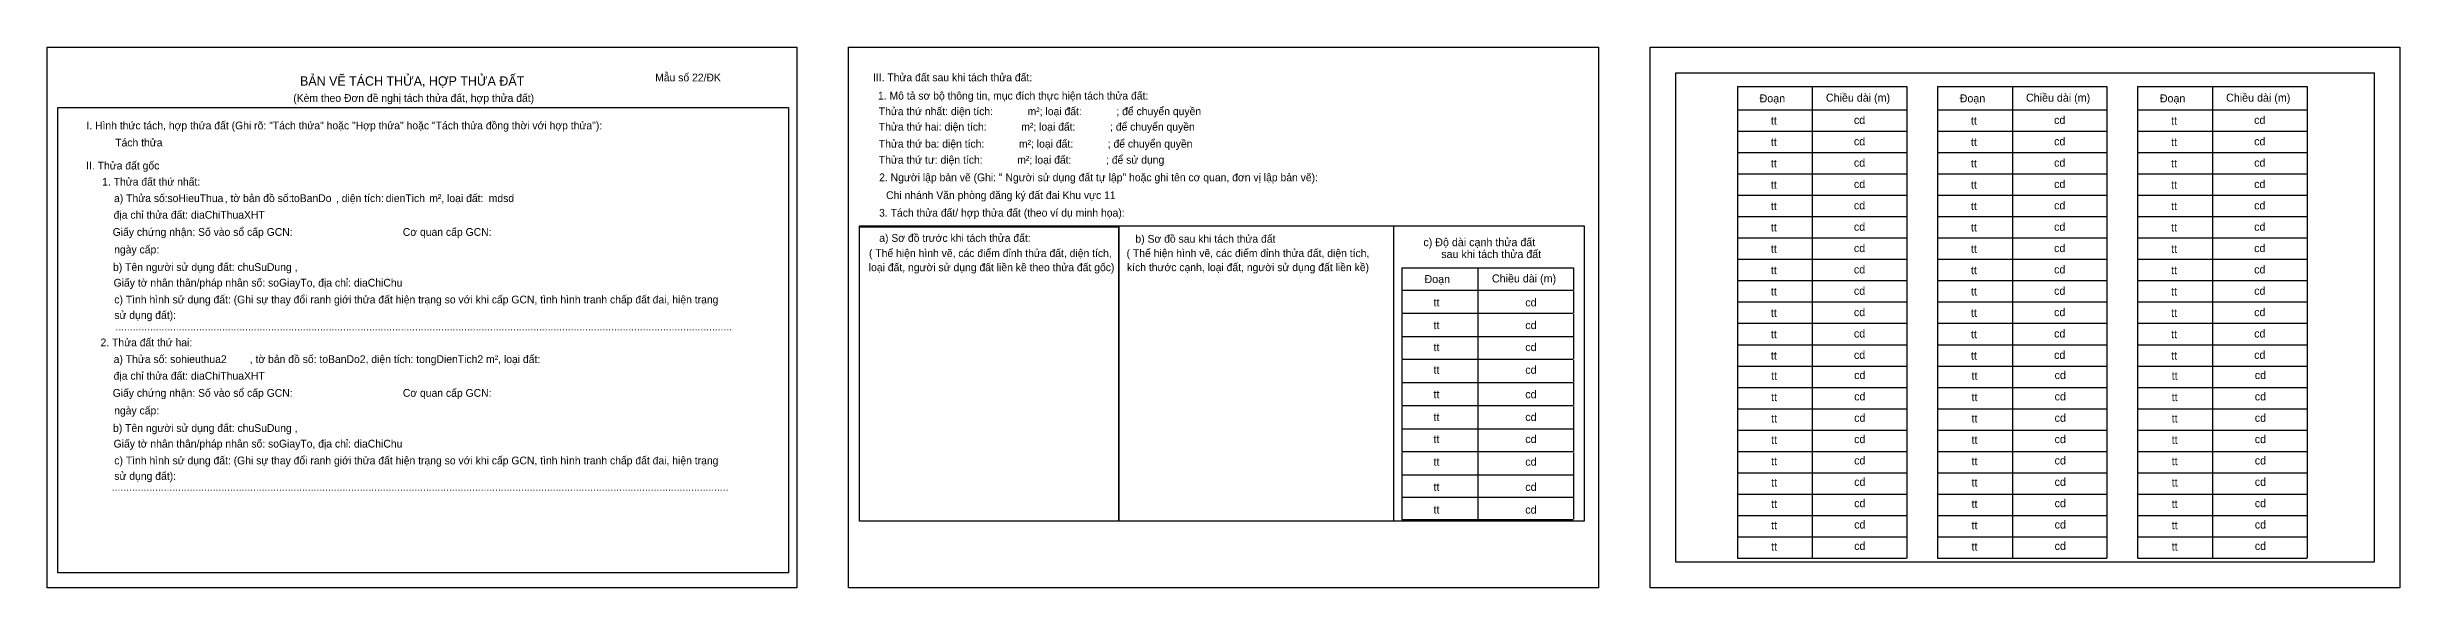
# Model space of a CAD drawing. Extents: x 559989 to 560142, y 2373644 to 2373668.
# Drawn here: x 559989 to 560080, y 2373647.3 to 2373668.2 of the extents above; entities that cross this region are included whole.
import ezdxf

# ---------------------------------------------------------------- set-up
doc = ezdxf.new("R2010")
doc.units = 0
for name, color, linetype in [('Level 24', 7, 'Continuous'), ('Level 25', 7, 'Continuous'), ('Level 56', 7, 'Continuous'), ('Level 60', 7, 'Continuous'), ('Level 61', 7, 'Continuous')]:
    doc.layers.add(name, color=color, linetype=linetype)

msp = doc.modelspace()

# ---------------------------------------------------------------- linework, layer by layer
at = {"layer": 'Level 24'}
msp.add_lwpolyline([(560030.496, 2373661.258), (560041.116, 2373661.258), (560041.116, 2373649.845), (560030.496, 2373649.845)], close=True, dxfattribs=at)
at = {"layer": 'Level 25'}
msp.add_lwpolyline([(560020.46, 2373661.218), (560030.496, 2373661.218), (560030.496, 2373649.845), (560020.46, 2373649.845)], close=True, dxfattribs=at)
at = {"layer": 'Level 60'}
for p, q in [((560054.416, 2373666.64), (560060.968, 2373666.64)), ((560054.416, 2373666.64), (560054.416, 2373648.413)), ((560057.31, 2373666.64), (560057.31, 2373648.413)), ((560060.968, 2373666.64), (560060.968, 2373648.413)), ((560062.155, 2373666.64), (560062.155, 2373648.413)), ((560062.155, 2373666.64), (560068.708, 2373666.64)), ((560065.05, 2373666.64), (560065.05, 2373648.413)), ((560068.708, 2373666.64), (560068.708, 2373648.413)), ((560069.895, 2373666.64), (560069.895, 2373648.413)), ((560069.895, 2373666.64), (560076.447, 2373666.64)), ((560072.79, 2373666.64), (560072.79, 2373648.413)), ((560076.447, 2373666.64), (560076.447, 2373648.413)), ((560054.42, 2373665.745), (560060.961, 2373665.745)), ((560062.159, 2373665.745), (560068.701, 2373665.745)), ((560069.899, 2373665.745), (560076.44, 2373665.745)), ((560054.42, 2373664.92), (560060.961, 2373664.92)), ((560054.42, 2373664.094), (560060.961, 2373664.094)), ((560062.159, 2373664.92), (560068.701, 2373664.92)), ((560062.159, 2373664.094), (560068.701, 2373664.094)), ((560069.899, 2373664.92), (560076.44, 2373664.92)), ((560069.899, 2373664.094), (560076.44, 2373664.094)), ((560054.42, 2373663.269), (560060.961, 2373663.269)), ((560062.159, 2373663.269), (560068.701, 2373663.269)), ((560069.899, 2373663.269), (560076.44, 2373663.269)), ((560054.42, 2373662.444), (560060.961, 2373662.444)), ((560062.159, 2373662.444), (560068.701, 2373662.444)), ((560069.899, 2373662.444), (560076.44, 2373662.444)), ((560054.42, 2373661.618), (560060.961, 2373661.618)), ((560062.159, 2373661.618), (560068.701, 2373661.618)), ((560069.899, 2373661.618), (560076.44, 2373661.618)), ((560054.42, 2373660.793), (560060.961, 2373660.793)), ((560062.159, 2373660.793), (560068.701, 2373660.793)), ((560069.899, 2373660.793), (560076.44, 2373660.793)), ((560041.438, 2373659.636), (560048.076, 2373659.636)), ((560041.438, 2373659.636), (560041.438, 2373658.768)), ((560044.371, 2373659.636), (560044.371, 2373658.768)), ((560048.081, 2373659.636), (560048.081, 2373658.768)), ((560054.42, 2373659.968), (560060.961, 2373659.968)), ((560062.159, 2373659.968), (560068.701, 2373659.968)), ((560069.899, 2373659.968), (560076.44, 2373659.968)), ((560041.438, 2373658.75), (560041.438, 2373657.883)), ((560041.442, 2373658.768), (560048.069, 2373658.768)), ((560044.371, 2373658.75), (560044.371, 2373657.883)), ((560048.081, 2373658.75), (560048.081, 2373657.883)), ((560054.42, 2373659.142), (560060.961, 2373659.142)), ((560062.159, 2373659.142), (560068.701, 2373659.142)), ((560069.899, 2373659.142), (560076.44, 2373659.142)), ((560041.438, 2373657.85), (560041.438, 2373656.983)), ((560041.442, 2373657.883), (560048.069, 2373657.883)), ((560044.371, 2373657.85), (560044.371, 2373656.983)), ((560048.081, 2373657.85), (560048.081, 2373656.983)), ((560054.42, 2373658.317), (560060.961, 2373658.317)), ((560062.159, 2373658.317), (560068.701, 2373658.317)), ((560069.899, 2373658.317), (560076.44, 2373658.317)), ((560041.438, 2373656.972), (560041.438, 2373656.105)), ((560041.442, 2373656.983), (560048.069, 2373656.983)), ((560044.371, 2373656.972), (560044.371, 2373656.105)), ((560048.081, 2373656.972), (560048.081, 2373656.105)), ((560054.42, 2373657.492), (560060.961, 2373657.492)), ((560062.159, 2373657.492), (560068.701, 2373657.492)), ((560069.899, 2373657.492), (560076.44, 2373657.492)), ((560041.438, 2373656.072), (560041.438, 2373655.204)), ((560041.442, 2373656.105), (560048.069, 2373656.105)), ((560044.371, 2373656.072), (560044.371, 2373655.204)), ((560048.081, 2373656.072), (560048.081, 2373655.204)), ((560054.42, 2373656.666), (560060.961, 2373656.666)), ((560054.42, 2373655.841), (560060.961, 2373655.841)), ((560062.159, 2373656.666), (560068.701, 2373656.666)), ((560062.159, 2373655.841), (560068.701, 2373655.841)), ((560069.899, 2373656.666), (560076.44, 2373656.666)), ((560069.899, 2373655.841), (560076.44, 2373655.841)), ((560041.438, 2373655.18), (560041.438, 2373654.312)), ((560041.442, 2373655.204), (560048.069, 2373655.204)), ((560044.371, 2373655.18), (560044.371, 2373654.312)), ((560048.081, 2373655.18), (560048.081, 2373654.312)), ((560054.42, 2373655.016), (560060.961, 2373655.016)), ((560062.159, 2373655.016), (560068.701, 2373655.016)), ((560069.899, 2373655.016), (560076.44, 2373655.016)), ((560041.438, 2373654.279), (560041.438, 2373653.412)), ((560041.442, 2373654.312), (560048.069, 2373654.312)), ((560044.371, 2373654.279), (560044.371, 2373653.412)), ((560048.081, 2373654.279), (560048.081, 2373653.412)), ((560054.42, 2373654.191), (560060.961, 2373654.191)), ((560062.159, 2373654.191), (560068.701, 2373654.191)), ((560069.899, 2373654.191), (560076.44, 2373654.191)), ((560041.438, 2373653.401), (560041.438, 2373652.534)), ((560041.442, 2373653.412), (560048.069, 2373653.412)), ((560044.371, 2373653.401), (560044.371, 2373652.534)), ((560048.081, 2373653.401), (560048.081, 2373652.534)), ((560054.42, 2373653.365), (560060.961, 2373653.365)), ((560062.159, 2373653.365), (560068.701, 2373653.365)), ((560069.899, 2373653.365), (560076.44, 2373653.365)), ((560041.438, 2373652.501), (560041.438, 2373651.634)), ((560041.442, 2373652.534), (560048.069, 2373652.534)), ((560044.371, 2373652.501), (560044.371, 2373651.634)), ((560048.081, 2373652.501), (560048.081, 2373651.634)), ((560054.42, 2373652.54), (560060.961, 2373652.54)), ((560062.159, 2373652.54), (560068.701, 2373652.54)), ((560069.899, 2373652.54), (560076.44, 2373652.54)), ((560041.438, 2373651.635), (560041.438, 2373650.768)), ((560041.442, 2373651.634), (560048.069, 2373651.634)), ((560044.371, 2373651.635), (560044.371, 2373650.768)), ((560048.081, 2373651.644), (560048.081, 2373650.776)), ((560054.42, 2373651.715), (560060.961, 2373651.715)), ((560062.159, 2373651.715), (560068.701, 2373651.715)), ((560069.899, 2373651.715), (560076.44, 2373651.715)), ((560041.438, 2373650.778), (560041.438, 2373649.91)), ((560041.442, 2373650.768), (560048.069, 2373650.768)), ((560044.371, 2373650.778), (560044.371, 2373649.91)), ((560048.081, 2373650.786), (560048.081, 2373649.919)), ((560054.42, 2373650.889), (560060.961, 2373650.889)), ((560062.159, 2373650.889), (560068.701, 2373650.889)), ((560069.899, 2373650.889), (560076.44, 2373650.889)), ((560041.442, 2373649.91), (560048.069, 2373649.91)), ((560054.42, 2373650.064), (560060.961, 2373650.064)), ((560062.159, 2373650.064), (560068.701, 2373650.064)), ((560069.899, 2373650.064), (560076.44, 2373650.064)), ((560054.42, 2373649.239), (560060.961, 2373649.239)), ((560062.159, 2373649.239), (560068.701, 2373649.239)), ((560069.899, 2373649.239), (560076.44, 2373649.239)), ((560054.42, 2373648.413), (560060.961, 2373648.413)), ((560062.159, 2373648.413), (560068.701, 2373648.413)), ((560069.899, 2373648.413), (560076.44, 2373648.413))]:
    msp.add_line(p, q, dxfattribs=at)
for points in [[(559989.461, 2373665.835), (560017.709, 2373665.835), (560017.709, 2373647.851), (559989.461, 2373647.851)], [(560020.461, 2373661.258), (560048.483, 2373661.258), (560048.483, 2373649.845), (560020.461, 2373649.845)]]:
    msp.add_lwpolyline(points, close=True, dxfattribs=at)
at = {"layer": 'Level 61'}
for points in [[(559989.039, 2373668.167), (560018.039, 2373668.167), (560018.039, 2373647.267), (559989.039, 2373647.267)], [(560020.039, 2373668.167), (560049.039, 2373668.167), (560049.039, 2373647.267), (560020.039, 2373647.267)], [(560051.039, 2373668.167), (560080.039, 2373668.167), (560080.039, 2373647.267), (560051.039, 2373647.267)], [(560052.039, 2373667.167), (560079.039, 2373667.167), (560079.039, 2373648.267), (560052.039, 2373648.267)]]:
    msp.add_lwpolyline(points, close=True, dxfattribs=at)

# ---------------------------------------------------------------- texts
at = {"layer": 'Level 56'}
for s, height, p in [('BẢN VẼ TÁCH THỬA, HỢP THỬA ĐẤT', 0.36, (559998.823, 2373666.679)), ('tt', 0.3095, (560055.708, 2373665.17)), ('cd', 0.3095, (560058.921, 2373665.197)), ('tt', 0.3095, (560063.448, 2373665.17)), ('cd', 0.3095, (560066.661, 2373665.197)), ('tt', 0.3095, (560071.187, 2373665.17)), ('cd', 0.3095, (560074.401, 2373665.197)), ('tt', 0.3095, (560055.708, 2373664.345)), ('cd', 0.3095, (560058.921, 2373664.371)), ('tt', 0.3095, (560063.448, 2373664.345)), ('cd', 0.3095, (560066.661, 2373664.371)), ('tt', 0.3095, (560071.187, 2373664.345)), ('cd', 0.3095, (560074.401, 2373664.371)), ('1. Thửa đất thứ nhất:', 0.3, (559991.169, 2373662.814)), ('tt', 0.3095, (560055.708, 2373663.519)), ('cd', 0.3095, (560058.921, 2373663.546)), ('tt', 0.3095, (560063.448, 2373663.519)), ('cd', 0.3095, (560066.661, 2373663.546)), ('tt', 0.3095, (560071.187, 2373663.519)), ('cd', 0.3095, (560074.401, 2373663.546)), ('a) Thửa số: ', 0.3, (559991.629, 2373662.178)), ('soHieuThua', 0.3, (559993.695, 2373662.178)), (' , tờ bản đồ số: ', 0.3, (559995.799, 2373662.178)), ('toBanDo', 0.3, (559998.478, 2373662.178)), (', diện tích: ', 0.3, (560000.212, 2373662.178)), ('dienTich', 0.3, (560002.138, 2373662.178)), (' m², loại đất: ', 0.3, (560003.708, 2373662.178)), ('mdsd', 0.3, (560006.122, 2373662.178)), ('tt', 0.3095, (560055.708, 2373662.694)), ('cd', 0.3095, (560058.921, 2373662.721)), ('cd', 0.3095, (560058.921, 2373661.895)), ('tt', 0.3095, (560063.448, 2373662.694)), ('cd', 0.3095, (560066.661, 2373662.721)), ('cd', 0.3095, (560066.661, 2373661.895)), ('tt', 0.3095, (560071.187, 2373662.694)), ('cd', 0.3095, (560074.401, 2373662.721)), ('cd', 0.3095, (560074.401, 2373661.895)), ('địa chỉ thửa đất: diaChiThuaXHT', 0.3, (559991.615, 2373661.535)), ('tt', 0.3095, (560055.708, 2373661.869)), ('tt', 0.3095, (560055.708, 2373661.043)), ('cd', 0.3095, (560058.921, 2373661.07)), ('tt', 0.3095, (560063.448, 2373661.869)), ('tt', 0.3095, (560063.448, 2373661.043)), ('cd', 0.3095, (560066.661, 2373661.07)), ('tt', 0.3095, (560071.187, 2373661.869)), ('tt', 0.3095, (560071.187, 2373661.043)), ('cd', 0.3095, (560074.401, 2373661.07)), ('Giấy chứng nhận: Số vào sổ cấp GCN:', 0.3, (559991.577, 2373660.873)), ('ngày cấp:', 0.3, (559991.635, 2373660.194)), ('Cơ quan cấp GCN:', 0.3, (560002.799, 2373660.873)), ('tt', 0.3095, (560055.708, 2373660.218)), ('cd', 0.3095, (560058.921, 2373660.245)), ('tt', 0.3095, (560063.448, 2373660.218)), ('cd', 0.3095, (560066.661, 2373660.245)), ('tt', 0.3095, (560071.187, 2373660.218)), ('cd', 0.3095, (560074.401, 2373660.245)), ('b) Tên người sử dụng đất: chuSuDung ,', 0.3, (559991.591, 2373659.516)), ('tt', 0.3095, (560055.708, 2373659.393)), ('cd', 0.3095, (560058.921, 2373659.419)), ('tt', 0.3095, (560063.448, 2373659.393)), ('cd', 0.3095, (560066.661, 2373659.419)), ('tt', 0.3095, (560071.187, 2373659.393)), ('cd', 0.3095, (560074.401, 2373659.419)), (' Giấy tờ nhân thân/pháp nhân số: soGiayTo, địa chỉ: diaChiChu', 0.3, (559991.502, 2373658.912)), ('tt', 0.3095, (560055.708, 2373658.567)), ('cd', 0.3095, (560058.921, 2373658.594)), ('tt', 0.3095, (560063.448, 2373658.567)), ('cd', 0.3095, (560066.661, 2373658.594)), ('tt', 0.3095, (560071.187, 2373658.567)), ('cd', 0.3095, (560074.401, 2373658.594)), ('tt', 0.3095, (560042.662, 2373658.146)), ('cd', 0.3095, (560046.211, 2373658.146)), ('tt', 0.3095, (560055.708, 2373657.742)), ('cd', 0.3095, (560058.921, 2373657.769)), ('tt', 0.3095, (560063.448, 2373657.742)), ('cd', 0.3095, (560066.661, 2373657.769)), ('tt', 0.3095, (560071.187, 2373657.742)), ('cd', 0.3095, (560074.401, 2373657.769)), ('tt', 0.3095, (560042.662, 2373657.269)), ('cd', 0.3095, (560046.211, 2373657.269)), ('cd', 0.3095, (560046.211, 2373656.419)), ('tt', 0.3095, (560055.708, 2373656.917)), ('cd', 0.3095, (560058.921, 2373656.943)), ('tt', 0.3095, (560063.448, 2373656.917)), ('cd', 0.3095, (560066.661, 2373656.943)), ('tt', 0.3095, (560071.187, 2373656.917)), ('cd', 0.3095, (560074.401, 2373656.943)), ('a) Thửa số: sohieuthua2        , tờ bản đồ số: toBanDo2, diện tích: tongDienTich2 m², loại đất:', 0.3, (559991.615, 2373655.958)), ('tt', 0.3095, (560042.662, 2373656.419)), ('tt', 0.3095, (560042.662, 2373655.542)), ('cd', 0.3095, (560046.211, 2373655.542)), ('tt', 0.3095, (560055.708, 2373656.091)), ('cd', 0.3095, (560058.921, 2373656.118)), ('tt', 0.3095, (560063.448, 2373656.091)), ('cd', 0.3095, (560066.661, 2373656.118)), ('tt', 0.3095, (560071.187, 2373656.091)), ('cd', 0.3095, (560074.401, 2373656.118)), ('Giấy chứng nhận: Số vào sổ cấp GCN:', 0.3, (559991.577, 2373654.653)), ('địa chỉ thửa đất: diaChiThuaXHT', 0.3, (559991.615, 2373655.314)), ('Cơ quan cấp GCN:', 0.3, (560002.799, 2373654.653)), ('cd', 0.3095, (560046.211, 2373654.595)), ('tt', 0.3095, (560055.717, 2373655.311)), ('cd', 0.3095, (560058.93, 2373655.338)), ('tt', 0.3095, (560063.47, 2373655.311)), ('cd', 0.3095, (560066.683, 2373655.338)), ('tt', 0.3095, (560071.212, 2373655.311)), ('cd', 0.3095, (560074.425, 2373655.338)), ('ngày cấp:', 0.3, (559991.635, 2373653.973)), ('tt', 0.3095, (560042.662, 2373654.595)), ('cd', 0.3095, (560046.211, 2373653.717)), ('tt', 0.3095, (560055.717, 2373654.486)), ('cd', 0.3095, (560058.93, 2373654.513)), ('cd', 0.3095, (560058.93, 2373653.687)), ('tt', 0.3095, (560063.47, 2373654.486)), ('cd', 0.3095, (560066.683, 2373654.513)), ('cd', 0.3095, (560066.683, 2373653.687)), ('tt', 0.3095, (560071.212, 2373654.486)), ('cd', 0.3095, (560074.425, 2373654.513)), ('cd', 0.3095, (560074.425, 2373653.687)), ('b) Tên người sử dụng đất: chuSuDung ,', 0.3, (559991.591, 2373653.296)), ('tt', 0.3095, (560042.662, 2373653.717)), ('tt', 0.3095, (560042.662, 2373652.867)), ('cd', 0.3095, (560046.211, 2373652.867)), ('tt', 0.3095, (560055.717, 2373653.661)), ('tt', 0.3095, (560055.717, 2373652.835)), ('cd', 0.3095, (560058.93, 2373652.862)), ('tt', 0.3095, (560063.47, 2373653.661)), ('tt', 0.3095, (560063.47, 2373652.835)), ('cd', 0.3095, (560066.683, 2373652.862)), ('tt', 0.3095, (560071.212, 2373653.661)), ('tt', 0.3095, (560071.212, 2373652.835)), ('cd', 0.3095, (560074.425, 2373652.862)), (' Giấy tờ nhân thân/pháp nhân số: soGiayTo, địa chỉ: diaChiChu', 0.3, (559991.502, 2373652.692)), ('tt', 0.3095, (560042.662, 2373651.99)), ('cd', 0.3095, (560046.211, 2373651.99)), ('tt', 0.3095, (560055.717, 2373652.01)), ('cd', 0.3095, (560058.93, 2373652.037)), ('tt', 0.3095, (560063.47, 2373652.01)), ('cd', 0.3095, (560066.683, 2373652.037)), ('tt', 0.3095, (560071.212, 2373652.01)), ('cd', 0.3095, (560074.425, 2373652.037)), ('tt', 0.3095, (560042.662, 2373651.015)), ('cd', 0.3095, (560046.211, 2373651.015)), ('tt', 0.3095, (560055.717, 2373651.185)), ('cd', 0.3095, (560058.93, 2373651.211)), ('tt', 0.3095, (560063.47, 2373651.185)), ('cd', 0.3095, (560066.683, 2373651.211)), ('tt', 0.3095, (560071.212, 2373651.185)), ('cd', 0.3095, (560074.425, 2373651.211)), ('tt', 0.3095, (560042.662, 2373650.137)), ('cd', 0.3095, (560046.211, 2373650.137)), ('tt', 0.3095, (560055.717, 2373650.359)), ('cd', 0.3095, (560058.93, 2373650.386)), ('tt', 0.3095, (560063.47, 2373650.359)), ('cd', 0.3095, (560066.683, 2373650.386)), ('tt', 0.3095, (560071.212, 2373650.359)), ('cd', 0.3095, (560074.425, 2373650.386)), ('tt', 0.3095, (560055.717, 2373649.534)), ('cd', 0.3095, (560058.93, 2373649.561)), ('tt', 0.3095, (560063.47, 2373649.534)), ('cd', 0.3095, (560066.683, 2373649.561)), ('tt', 0.3095, (560071.212, 2373649.534)), ('cd', 0.3095, (560074.425, 2373649.561)), ('tt', 0.3095, (560055.717, 2373648.709)), ('cd', 0.3095, (560058.93, 2373648.735)), ('tt', 0.3095, (560063.47, 2373648.709)), ('cd', 0.3095, (560066.683, 2373648.735)), ('tt', 0.3095, (560071.212, 2373648.709)), ('cd', 0.3095, (560074.425, 2373648.735))]:
    msp.add_text(s, height=height, dxfattribs=at).set_placement(p)
at = {"layer": 'Level 60'}
for s, height, p in [('Mẫu số 22/ĐK', 0.3, (560012.558, 2373666.842)), ('III. Thửa đất sau khi tách thửa đất:', 0.3, (560020.982, 2373666.848)), ('(Kèm theo Đơn đề nghị tách thửa đất, hợp thửa đất)', 0.3, (559998.561, 2373666.049)), ('1. Mô tả sơ bộ thông tin, mục đích thực hiện tách thửa đất:', 0.3, (560021.175, 2373666.14)), ('Thửa thứ nhất: diện tích:            m²; loại đất:            ; để chuyển quyền', 0.3, (560021.207, 2373665.537)), ('Đoạn', 0.3095, (560055.272, 2373666.032)), ('Chiều dài (m)', 0.3095, (560057.837, 2373666.059)), ('Đoạn', 0.3095, (560063.011, 2373666.032)), ('Chiều dài (m)', 0.3095, (560065.576, 2373666.059)), ('Đoạn', 0.3095, (560070.751, 2373666.032)), ('Chiều dài (m)', 0.3095, (560073.316, 2373666.059)), ('I. Hình thức tách, hợp thửa đất (Ghi rõ: "Tách thửa" hoặc "Hợp thửa" hoặc "Tách thửa đồng thời với hợp thửa"):', 0.3, (559990.56, 2373664.988)), ('Thửa thứ hai: diện tích:            m²; loại đất:            ; để chuyển quyền', 0.3, (560021.207, 2373664.94)), ('Tách thửa', 0.3, (559991.675, 2373664.328)), ('Thửa thứ ba: diện tích:            m²; loại đất:            ; để chuyển quyền', 0.3, (560021.207, 2373664.283)), ('II. Thửa đất gốc', 0.3, (559990.55, 2373663.438)), ('Thửa thứ tư: diện tích:            m²; loại đất:            ; để sử dụng', 0.3, (560021.207, 2373663.663)), ('2. Người lập bản vẽ (Ghi: " Người sử dụng đất tự lập" hoặc ghi tên cơ quan, đơn vị lập bản vẽ):', 0.3, (560021.219, 2373662.983)), ('Chi nhánh Văn phòng đăng ký đất đai Khu vực 11', 0.3, (560021.49, 2373662.294)), ('3. Tách thửa đất/ hợp thửa đất (theo ví dụ minh họa):', 0.3, (560021.219, 2373661.615)), ('( Thể hiện hình vẽ, các điểm đỉnh thửa đất, diện tích,', 0.3, (560020.828, 2373660.054)), ('a) Sơ đồ trước khi tách thửa đất:', 0.3, (560021.225, 2373660.642)), ('( Thể hiện hình vẽ, các điểm đỉnh thửa đất, diện tích,', 0.3, (560030.791, 2373660.055)), ('b) Sơ đồ sau khi tách thửa đất', 0.3, (560031.133, 2373660.609)), ('c) Độ dài cạnh thửa đất', 0.3095, (560042.27, 2373660.473)), (' loại đất, người sử dụng đất liền kề theo thửa đất gốc)', 0.3, (560020.709, 2373659.507)), (' kích thước cạnh, loại đất, người sử dụng đất liền kề)', 0.3, (560030.695, 2373659.508)), ('      sau khi tách thửa đất', 0.3095, (560042.27, 2373660.014)), ('c) Tình hình sử dụng đất: (Ghi sự thay đổi ranh giới thửa đất hiện trạng so với khi cấp GCN, tình hình tranh chấp đất đai, hiện trạng', 0.3, (559991.64, 2373658.262)), ('Đoạn', 0.3095, (560042.312, 2373659.047)), ('Chiều dài (m)', 0.3095, (560044.92, 2373659.072)), ('sử dụng đất):', 0.3, (559991.64, 2373657.662)), ('2. Thửa đất thứ hai: ', 0.3, (559991.107, 2373656.604)), ('......................................................................................................................................................................................................................', 0.3, (559991.681, 2373657.218)), ('c) Tình hình sử dụng đất: (Ghi sự thay đổi ranh giới thửa đất hiện trạng so với khi cấp GCN, tình hình tranh chấp đất đai, hiện trạng', 0.3, (559991.64, 2373652.042)), ('sử dụng đất):', 0.3, (559991.64, 2373651.442)), ('......................................................................................................................................................................................................................', 0.3, (559991.543, 2373651.022))]:
    msp.add_text(s, height=height, dxfattribs=at).set_placement(p)

doc.saveas('drawing.dxf')
